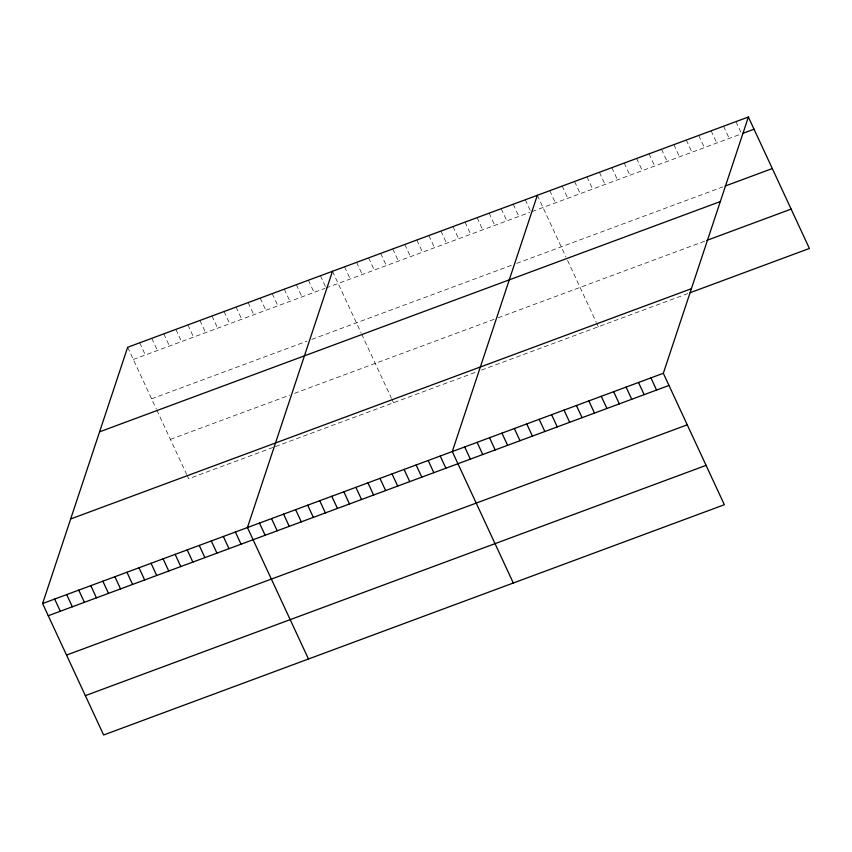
<?xml version="1.0" encoding="UTF-8"?>
<svg xmlns="http://www.w3.org/2000/svg" width="852" height="852" viewBox="0 0 852 852"><rect width="100%" height="100%" fill="white"/><g stroke="black" fill="none" stroke-linecap="round" stroke-linejoin="round"><path stroke-width="0.64" stroke-dasharray="4.26 3.19" d="M133.306 359.459L324.9 288.391M326.103 287.944L529.731 212.404M532.149 211.509L741.623 133.807M151.581 398.821L307.018 341.162M311.832 339.373L511.86 265.174M516.674 263.385L722.645 186.971M170.4 439.376L289.691 395.126M294.515 393.336L495.736 318.691M498.143 317.796L706.713 240.424M273.023 447.438L188.675 478.728L187.152 475.448M275.43 446.544L476.651 371.898M481.476 370.109L687.734 293.599M735.968 121.612L741.112 132.688M723.55 126.213L729.206 138.407M711.132 130.825L716.798 143.008M698.725 135.425L704.38 147.62M686.307 140.037L691.962 152.22M673.889 144.638L679.545 156.832M661.482 149.249L667.137 161.433M649.064 153.85L654.719 166.044M636.646 158.451L642.302 170.645M624.228 163.062L629.894 175.246M611.821 167.663L617.476 179.857M599.403 172.274L605.058 184.458M586.985 176.875L592.651 189.069M574.578 181.487L580.233 193.67M562.16 186.087L567.815 198.271M549.742 190.688L555.408 202.882M537.335 195.3L565.962 256.985M567.538 260.361L596.325 322.386M596.826 323.472L598.349 326.753M525.279 199.773L530.423 210.849M513.234 204.235L518.889 216.429M501.189 208.708L506.844 220.892M489.133 213.181L494.788 225.365M477.088 217.643L482.743 229.838M465.032 222.116L470.698 234.311M452.987 226.589L458.642 238.773M440.942 231.052L446.597 243.246M428.886 235.525L434.541 247.719M416.841 239.998L422.496 252.181M404.785 244.471L410.451 256.654M392.74 248.933L398.395 261.127M380.695 253.406L386.35 265.6M368.639 257.879L374.294 270.063M356.594 262.341L362.249 274.536M344.538 266.814L350.204 279.009M332.493 271.287L361.131 332.972M361.653 334.101L391.483 398.374M391.995 399.46L393.517 402.74M320.448 275.76L325.581 286.836M308.392 280.223L314.047 292.417M296.347 284.696L302.002 296.879M284.291 289.169L289.957 301.352M272.246 293.631L277.901 305.825M260.201 298.104L265.856 310.298M248.145 302.577L253.8 314.761M236.1 307.05L241.755 319.234M224.044 311.512L229.71 323.707M211.999 315.985L217.654 328.169M199.954 320.458L205.609 332.642M187.898 324.921L193.553 337.115M175.853 329.394L181.508 341.588M163.797 333.867L169.463 346.05M151.752 338.329L157.407 350.523M139.707 342.802L145.362 354.996M127.651 347.275L156.289 408.96M156.811 410.089L186.641 474.362"/><path stroke-width="1.28" d="M748.375 117.012L663.325 373.272L724.349 504.725L103.624 734.988L42.6 603.536L127.651 347.275L748.375 117.012L809.4 248.464L690.216 292.673M332.493 271.287L247.442 527.548L308.456 659.001M537.335 195.3L452.284 451.56L513.298 583.013M742.859 133.338L754.041 129.195M725.127 186.055L772.306 168.558M99.588 431.836L720.313 201.573M706.713 240.424L791.135 209.102M70.663 518.964L691.398 288.7M42.6 603.536L663.325 373.272M48.255 615.719L668.98 385.455M66.531 655.082L687.255 424.818M85.349 695.637L706.074 465.362M650.917 377.873L656.572 390.067M638.499 382.473L644.155 394.668M626.082 387.085L631.737 399.268M613.664 391.686L619.329 403.88M601.256 396.297L606.912 408.481M588.838 400.898L594.494 413.092M576.421 405.509L582.086 417.693M564.013 410.11L569.668 422.304M551.595 414.711L557.251 426.905M539.178 419.322L544.843 431.506M526.77 423.923L532.425 436.117M514.352 428.535L520.008 440.718M501.935 433.135L507.6 445.33M489.527 437.747L495.182 449.931M477.109 442.348L482.764 454.542M464.691 446.949L470.357 459.143M440.228 456.033L445.884 468.217M428.183 460.495L433.838 472.69M416.127 464.968L421.793 477.163M404.082 469.441L409.737 481.625M392.037 473.904L397.692 486.098M379.981 478.377L385.637 490.571M367.936 482.85L373.591 495.033M355.88 487.323L361.546 499.506M343.835 491.785L349.49 503.979M331.79 496.258L337.445 508.442M319.734 500.731L325.389 512.915M307.689 505.193L313.344 517.388M295.633 509.666L301.299 521.861M283.588 514.139L289.243 526.323M271.543 518.602L277.198 530.796M259.487 523.075L265.142 535.269M235.386 532.021L241.052 544.204M223.341 536.483L228.996 548.677M211.296 540.956L216.951 553.15M199.24 545.429L204.895 557.613M187.195 549.891L192.85 562.086M175.139 554.364L180.805 566.559M163.094 558.837L168.749 571.021M151.049 563.31L156.704 575.494M138.993 567.773L144.648 579.967M126.948 572.246L132.603 584.429M114.892 576.719L120.558 588.902M102.847 581.181L108.502 593.375M90.802 585.654L96.457 597.848M78.746 590.127L84.401 602.311M66.701 594.6L72.356 606.784M54.645 599.062L60.311 611.257"/></g></svg>
